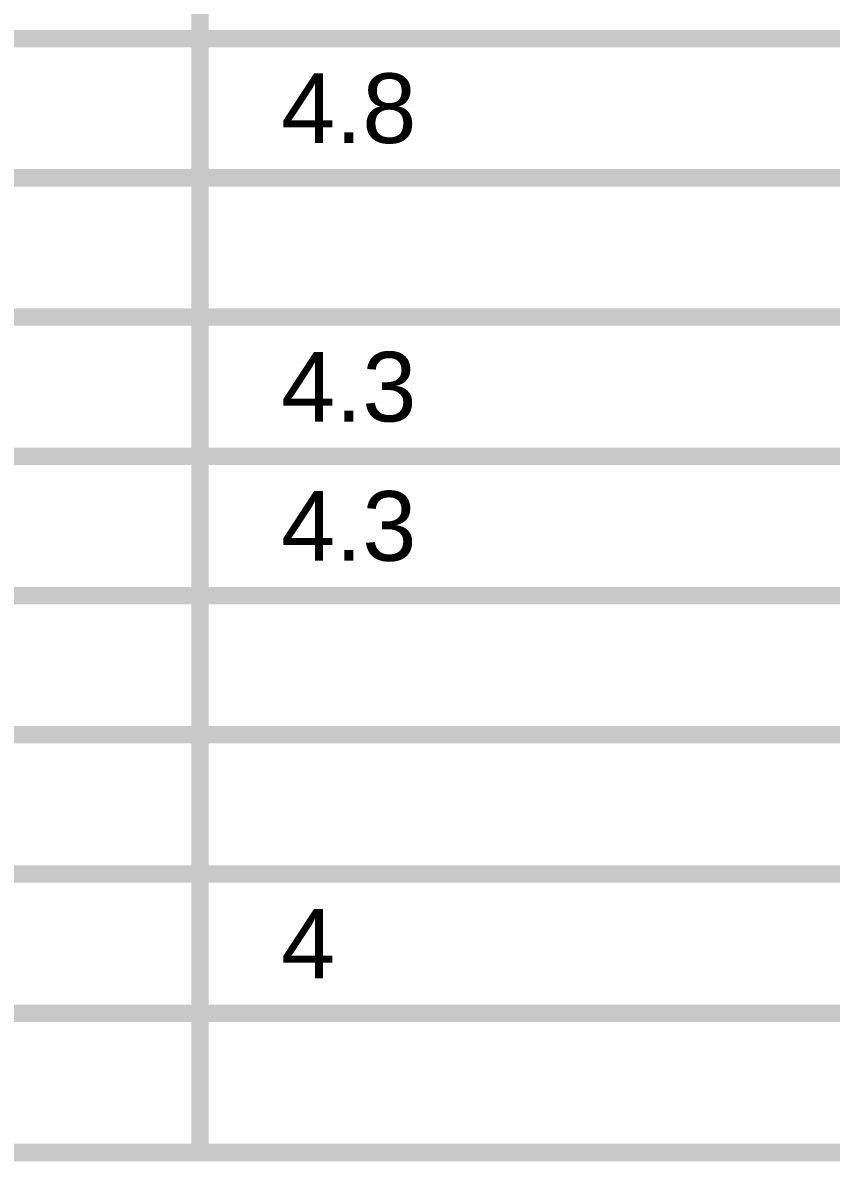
# Model space of a CAD drawing. Header units: inches. Extents: x -21 to 344, y -3 to 240.
# Drawn here: x 183.04 to 200.73, y 128.17 to 153.09 of the extents above; entities that cross this region are included whole.
import ezdxf

# ---------------------------------------------------------------- set-up
doc = ezdxf.new("R2010")
doc.units = ezdxf.units.IN
doc.layers.add('Top Layer', color=1, linetype='Continuous')
doc.styles.add('Arial', font='', dxfattribs={"height": 0.2})
doc.styles.get('Arial').set_extended_font_data('Arial')

msp = doc.modelspace()

# ---------------------------------------------------------------- linework, layer by layer
at = {"layer": 'Top Layer'}
for points in [[(186.917, 128.364, 0.381, 0.381, 0), (186.917, 177.132, 0.381, 0.381, 0)], [(170.411, 152.748, 0.381, 0.381, 0), (186.917, 152.748, 0.381, 0.381, 0)], [(186.917, 152.748, 0.381, 0.381, 0), (201.391, 152.748, 0.381, 0.381, 0)], [(170.411, 149.7, 0.381, 0.381, 0), (186.917, 149.7, 0.381, 0.381, 0)], [(186.917, 149.7, 0.381, 0.381, 0), (201.391, 149.7, 0.381, 0.381, 0)], [(170.411, 146.652, 0.381, 0.381, 0), (186.917, 146.652, 0.381, 0.381, 0)], [(186.917, 146.652, 0.381, 0.381, 0), (201.391, 146.652, 0.381, 0.381, 0)], [(170.411, 143.604, 0.381, 0.381, 0), (186.917, 143.604, 0.381, 0.381, 0)], [(186.917, 143.604, 0.381, 0.381, 0), (201.391, 143.604, 0.381, 0.381, 0)], [(170.411, 140.556, 0.381, 0.381, 0), (186.917, 140.556, 0.381, 0.381, 0)], [(186.917, 140.556, 0.381, 0.381, 0), (201.391, 140.556, 0.381, 0.381, 0)], [(170.411, 137.508, 0.381, 0.381, 0), (186.917, 137.508, 0.381, 0.381, 0)], [(186.917, 137.508, 0.381, 0.381, 0), (201.391, 137.508, 0.381, 0.381, 0)], [(170.411, 134.46, 0.381, 0.381, 0), (186.917, 134.46, 0.381, 0.381, 0)], [(186.917, 134.46, 0.381, 0.381, 0), (201.391, 134.46, 0.381, 0.381, 0)], [(170.411, 131.412, 0.381, 0.381, 0), (186.917, 131.412, 0.381, 0.381, 0)], [(186.917, 131.412, 0.381, 0.381, 0), (201.391, 131.412, 0.381, 0.381, 0)], [(170.411, 128.364, 0.381, 0.381, 0), (186.917, 128.364, 0.381, 0.381, 0)], [(186.917, 128.364, 0.381, 0.381, 0), (201.391, 128.364, 0.381, 0.381, 0)]]:
    msp.add_lwpolyline(points, format="xyseb", dxfattribs=at)
for points in [[(186.821, 152.748, 0.191, 0.191, 1), (187.012, 152.748, 0.191, 0.191, 1)], [(186.821, 152.748, 0.191, 0.191, 1), (187.012, 152.748, 0.191, 0.191, 1)], [(186.821, 149.7, 0.191, 0.191, 1), (187.012, 149.7, 0.191, 0.191, 1)], [(186.821, 149.7, 0.191, 0.191, 1), (187.012, 149.7, 0.191, 0.191, 1)], [(186.821, 146.652, 0.191, 0.191, 1), (187.012, 146.652, 0.191, 0.191, 1)], [(186.821, 146.652, 0.191, 0.191, 1), (187.012, 146.652, 0.191, 0.191, 1)], [(186.821, 143.604, 0.191, 0.191, 1), (187.012, 143.604, 0.191, 0.191, 1)], [(186.821, 143.604, 0.191, 0.191, 1), (187.012, 143.604, 0.191, 0.191, 1)], [(186.821, 140.556, 0.191, 0.191, 1), (187.012, 140.556, 0.191, 0.191, 1)], [(186.821, 140.556, 0.191, 0.191, 1), (187.012, 140.556, 0.191, 0.191, 1)], [(186.821, 137.508, 0.191, 0.191, 1), (187.012, 137.508, 0.191, 0.191, 1)], [(186.821, 137.508, 0.191, 0.191, 1), (187.012, 137.508, 0.191, 0.191, 1)], [(186.821, 134.46, 0.191, 0.191, 1), (187.012, 134.46, 0.191, 0.191, 1)], [(186.821, 134.46, 0.191, 0.191, 1), (187.012, 134.46, 0.191, 0.191, 1)], [(186.821, 131.412, 0.191, 0.191, 1), (187.012, 131.412, 0.191, 0.191, 1)], [(186.821, 131.412, 0.191, 0.191, 1), (187.012, 131.412, 0.191, 0.191, 1)], [(186.821, 128.364, 0.191, 0.191, 1), (187.012, 128.364, 0.191, 0.191, 1)], [(186.821, 128.364, 0.191, 0.191, 1), (187.012, 128.364, 0.191, 0.191, 1)], [(186.821, 128.364, 0.191, 0.191, 1), (187.012, 128.364, 0.191, 0.191, 1)]]:
    msp.add_lwpolyline(points, format="xyseb", close=True, dxfattribs=at)

# ---------------------------------------------------------------- texts
at = {"layer": 'Top Layer', "style": 'Arial'}
for s, p in [('4.8', (188.695, 150.462)), ('4.3', (188.695, 144.366)), ('4.3', (188.695, 141.318)), ('4', (188.695, 132.174))]:
    msp.add_text(s, height=1.524, dxfattribs=at).set_placement(p)

doc.saveas('drawing.dxf')
